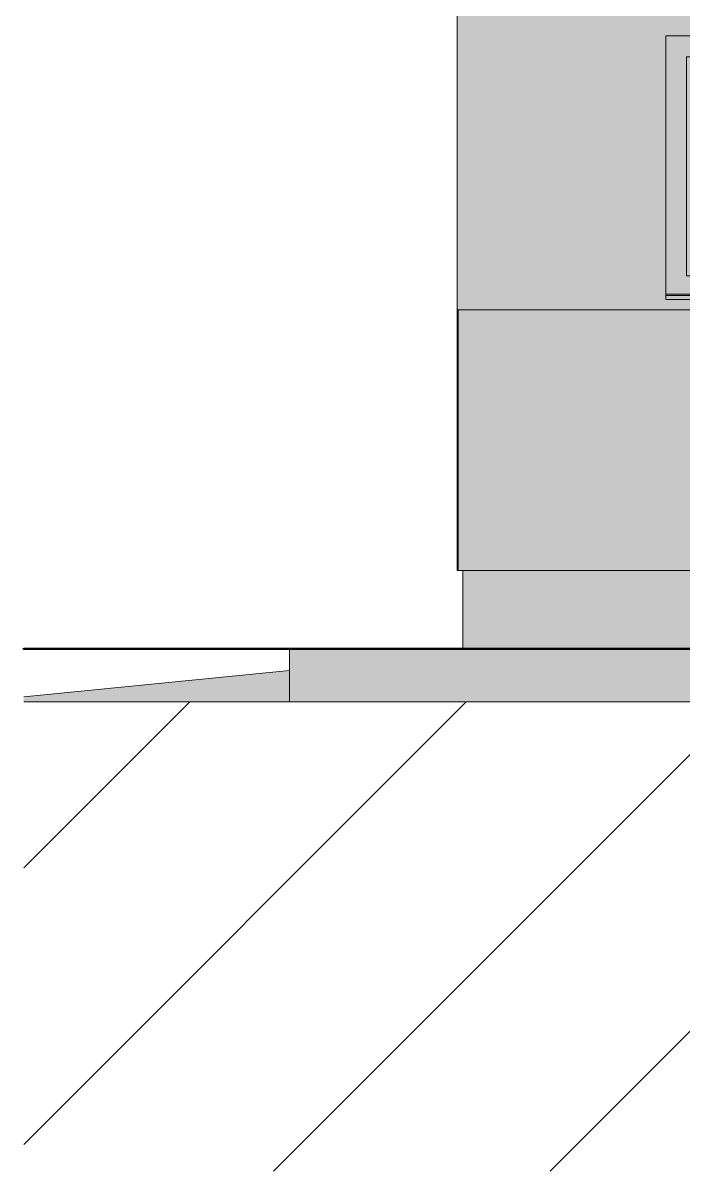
# Model space of a CAD drawing. Header units: millimetres. Extents: x -155050 to -36395, y -2753 to 7638.
# Drawn here: x -155050 to -152517, y -2753 to 1650 of the extents above; entities that cross this region are included whole.
import ezdxf

# ---------------------------------------------------------------- set-up
doc = ezdxf.new("R2010")
doc.units = ezdxf.units.MM
for name, pattern in [('IMPORT-_EL_VEDENI_NN_PODZ', [3.94, 1.38, -0.59, 0, -1.97]), ('IMPORT-DASHED _3_', [19.05, 12.7, -6.35]), ('IMPORT-DĚLICÍ2 _2_', [15.875, 6.35, -3.175, 0, -3.175, 0, -3.175]), ('IMPORT-KANVBRDO', [20, 7, -6.5, 0, -6.5]), ('IMPORT-VODA_pitna_CARA08', [30, 7, -6.5, 0, -6.5, 7, -3]), ('IMPORT-VODVBRDO', [20, 7, -6.5, 0, -6.5]), ('IMPORT-ČÁRKOVANÁ2 _2_', [9.525, 6.35, -3.175])]:
    doc.linetypes.add(name, pattern=pattern)
for name, color, linetype, lineweight, true_color in [('---1 - PBS KÓTY', 7, 'Continuous', 18, 0x4c1300), ('---1 - PBS PNP-1', 1, 'Continuous', 35, 0xff0000), ('---1 - PBS SYMBOLY A TEXT-1', 180, 'IMPORT-ČÁRKOVANÁ2 _2_', 35, 0x3f00ff), ('00_pl_deštová voda oblast', 6, 'Continuous', 25, 0xff00ff), ('00_pL_hranice pozemku', 1, 'Continuous', 35, 0xff0000), ('00_pL_katastr', 150, 'Continuous', 9, 0x007fff), ('00_pL_katastr-1', 150, 'Continuous', 35, 0x007fff), ('00_pL_KOTY 1500', 7, 'Continuous', 9, 0x260000), ('00_pL_OCHRANNE PASNO TEPLOVOD-1', 40, 'Continuous', 9, 0xffbf00), ('00_pL_přípoja voda-2', 4, 'IMPORT-VODA_pitna_CARA08', 35, 0x00ffff), ('00_pL_přípojka destova kanalizace-2', 7, 'Continuous', 35, 0x3f7f3f), ('00_pL_přípojka destova kanalizace-3', 7, 'IMPORT-DASHED _3_', 35, 0x3f7f3f), ('00_pL_přípojka NN-1', 240, 'IMPORT-_EL_VEDENI_NN_PODZ', 35, 0xff003f), ('212_HK_situace_03_dwg-1', 40, 'Continuous', 9, 0xffbf00), ('A-FLOR-2', 7, 'Continuous', 9, 0x5200a5), ('A-FLOR-LEVL-1', 7, 'Continuous', 9, 0x7f7f7f), ('A-GLAZ-1', 7, 'Continuous', 9, 0x6e6e6e), ('A-GLAZ-2', 7, 'Continuous', 9, 0x7f7f7f), ('A-GLAZ-3', 7, 'Continuous', 9, 0x787878), ('A-WALL-1', 7, 'Continuous', 9, 0xd7d5cb), ('A-WALL-2', 7, 'Continuous', 9, 0x004080), ('A-WALL-3', 7, 'Continuous', 9, 0xdeddc7), ('A-WALL-4', 7, 'Continuous', 9, 0x787878), ('DEMOLICE-1', 2, 'Continuous', 35, 0xffff00), ('hch kanal-1', 5, 'IMPORT-VODVBRDO', 9, 0x0000ff), ('hch kanal-2', 6, 'IMPORT-KANVBRDO', 9, 0xff00ff), ('hch kanal-3', 30, 'IMPORT-KANVBRDO', 9, 0xff7f00), ('hch koleje-1', 7, 'Continuous', 9, 0x00a5a5), ('hch oploceni-1', 7, 'IMPORT-DĚLICÍ2 _2_', 9, 0x00a5a5), ('hch teren-1', 7, 'Continuous', 9, 0x00a5a5), ('HYG', 40, 'Continuous', 9, 0xffbf00), ('Obrys', 2, 'Continuous', 9, 0xffff00), ('PDF7_000 ISN KABELY NN', 9, 'Continuous', 9, 0x808080), ('PDF7_000 ISN SDĚL OPTIKA METALIKA CHRÁNIČKA PŘÍVOD', 9, 'Continuous', 9, 0x808080), ('PDF7_0V - Splašky výtlak zaměřeno', 9, 'Continuous', 9, 0x808080), ('PDF7_0V - Voda návrh', 9, 'Continuous', 9, 0x808080), ('PDF7_36', 9, 'Continuous', 9, 0x808080), ('PDF7_GASNET PLYN STŘEDOTLAK', 9, 'Continuous', 9, 0x808080), ('PDF7_GASNET PLYN STŘEDOTLAK OCHRANNĚ PÁSMO', 7, 'Continuous', 9, 0xa5a552), ('PDF7_GP Budovy', 7, 'Continuous', 9, 0x260000), ('PDF7_GP Elektrické objekty', 6, 'Continuous', 9, 0xff00ff), ('PDF7_GP Hraniční linie', 7, 'Continuous', 9, 0x0052a5), ('PDF7_GP Koleje', 7, 'Continuous', 9, 0x0052a5), ('PDF7_GP Plotové linie', 7, 'Continuous', 9, 0x0052a5), ('PDF7_GP Veřejné osvětlení - lampy', 200, 'Continuous', 9, 0xbf00ff), ('PDF7_GP Výšky bodů', 7, 'Continuous', 9, 0x0052a5), ('PDF7_ISS CETIN Zaměřené a kótované vnitřní STP', 9, 'Continuous', 9, 0x808080), ('PDF7_ISS DEŠŤOVÁ KANALIZACE', 9, 'Continuous', 9, 0x808080), ('PDF7_ISS ELEKTRÁRNA OPATOVICE HORKOVOD', 9, 'Continuous', 9, 0x808080), ('PDF7_ISS ELEKTRÁRNA OPATOVICE TEPLOVOD', 9, 'Continuous', 9, 0x808080), ('PDF7_ISS KRÁLOVÉHRADECKÁ PROVOZNÍ SPLAŠKOVÁ KANALIZACE', 9, 'Continuous', 9, 0x808080), ('PDF7_ISS KRÁLOVÉHRADECKÁ PROVOZNÍ SPLAŠKOVÁ KANALIZACE ŠACHTY', 7, 'Continuous', 9, 0xa55200), ('PDF7_ISS KRÁLOVÉHRADECKÁ PROVOZNÍ VODOVOD HL ŘAD', 9, 'Continuous', 9, 0x808080), ('PDF7_ISS TECHNICKÉ SLUŽBY HK VO', 9, 'Continuous', 9, 0x808080), ('PDF7_ISS ČEZ DISTRIBUCE VN PODZEMNÍ', 9, 'Continuous', 9, 0x808080), ('PDF7_Slezské Předměstí_646971$0$21900', 7, 'Continuous', 9, 0x002600), ('PDF7_Slezské Předměstí_646971$0$21999', 7, 'Continuous', 9, 0x260000), ('PDF7_Slezské Předměstí_646971$0$23700', 9, 'Continuous', 9, 0x808080), ('PDF7_VÝŠKOVÉ KÓTY TERÉNU', 3, 'Continuous', 9, 0x00ff00), ('PDF7_Znacky-kultury', 7, 'Continuous', 9, 0x29a500), ('Vlastní 1_A-DETL-GENF-1', 9, 'Continuous', 9, 0x808080), ('ZTI-DPS-revizni_sachty', 2, 'Continuous', 50, 0xffff00)]:
    doc.layers.add(name, color=color, linetype=linetype, lineweight=lineweight, true_color=true_color)
for name, color, linetype, lineweight in [('00_pL_KOTY', 7, 'Continuous', 9), ('00_pl_rozhrani ploch', 7, 'Continuous', 18), ('00_pL_stavajici objekty', 7, 'Continuous', 50), ('00_pL_VÝŠKOVÉ KOTY', 7, 'Continuous', 9), ('2966-1_navrh dispozice stroju-HK_02_dwg-1', 7, 'Continuous', 9), ('2966-1_navrh dispozice stroju-HK_dwg-1', 7, 'Continuous', 9), ('A-DETL-THIN', 7, 'Continuous', 9), ('A-FLOR-LEVL', 7, 'Continuous', 9), ('A-GLAZ', 7, 'Continuous', 9), ('A-WALL', 7, 'Continuous', 9), ('HK_TEREN_SESAZENI_dwg-1', 7, 'Continuous', 9), ('Kóty', 7, 'Continuous', 9), ('PDF4_Geometry', 7, 'Continuous', 9), ('PDF7_GP Popis', 7, 'Continuous', 9)]:
    doc.layers.add(name, color=color, linetype=linetype, lineweight=lineweight)

# ---------------------------------------------------------------- blocks, each defined once
blk = doc.blocks.new('OKNO_1k - Okno Hala 1000x1000-V1-Řez 2')
at = {"layer": 'A-GLAZ-1'}
h = blk.add_hatch(color=256, dxfattribs=at)
h.paths.add_polyline_path([(-130704.9, 610), (-130575.4, 610), (-130575.4, 1600), (-131575.4, 1600), (-131575.4, 610), (-130943.6, 610)])
h.paths.add_polyline_path([(-131495.4, 680), (-131495.4, 1520), (-130655.4, 1520), (-130655.4, 680), (-131420.9, 680)])
at = {"layer": 'A-GLAZ-2'}
blk.add_hatch(color=256, dxfattribs=at).paths.add_polyline_path([(-130943.6, 680), (-130655.4, 680), (-130655.4, 1520), (-131495.4, 1520), (-131495.4, 680), (-131182.2, 680)])
at = {"layer": 'A-GLAZ-3'}
for points in [[(-131575.4, 605.2), (-130575.4, 605.2), (-130575.4, 610), (-131575.4, 610), (-131575.4, 606.8)], [(-131575.4, 589.8), (-130575.4, 589.8), (-130575.4, 605.2), (-131575.4, 605.2), (-131575.4, 597.6)]]:
    blk.add_hatch(color=256, dxfattribs=at).paths.add_polyline_path(points)
at = {"layer": 'A-GLAZ'}
for p, q in [((-130575.4, 610), (-130575.4, 1600)), ((-131495.4, 680), (-131495.4, 1520)), ((-131495.4, 1520), (-130655.4, 1520)), ((-130655.4, 680), (-130655.4, 1520)), ((-130655.4, 680), (-131495.4, 680)), ((-131575.4, 610), (-130575.4, 610)), ((-131575.4, 589.8), (-131575.4, 605.2)), ((-130575.4, 605.2), (-131575.4, 605.2)), ((-131575.4, 589.8), (-130575.4, 589.8)), ((-130575.4, 610), (-130575.4, 605.2)), ((-130575.4, 605.2), (-130575.4, 589.8))]:
    blk.add_line(p, q, dxfattribs=at)
blk = doc.blocks.new('Rampa - Rampa-823350-Řez 2')
at = {"layer": 'A-FLOR-LEVL'}
blk.add_line((-155046.8, -934.3), (-154026.8, -833.7), dxfattribs=at)
blk = doc.blocks.new('Rampa - Rampa-823366-Řez 2')
at = {"layer": 'A-FLOR-LEVL-1'}
blk.add_hatch(color=256, dxfattribs=at).paths.add_polyline_path([(-155046.8, -953), (-154026.8, -953), (-154026.8, -833.9), (-155046.8, -934.5)])
at = {"layer": 'A-FLOR-LEVL'}
blk.add_line((-155046.8, -934.5), (-154026.8, -833.9), dxfattribs=at)
blk = doc.blocks.new('2966-1_navrh dispozice stroju-HK_dwg__OPEN-901600-Řez 2')
at = {"layer": 'Kóty'}
blk.add_line((-153131.8, -750), (-152256.8, -750), dxfattribs=at)
at = {"layer": 'Kóty', "flags": 128}
blk.add_lwpolyline([(-152256.8, -750), (-153131.8, -750), (-152256.8, -750)], dxfattribs=at)
blk = doc.blocks.new('2966-1_navrh dispozice stroju-HK_dwg-867852-Řez 2')
at = {"layer": 'Obrys'}
for p, q in [((-124500.1, -750), (-155046.8, -750)), ((-155046.8, -750), (-154026.8, -750))]:
    blk.add_line(p, q, dxfattribs=at)
blk.add_blockref('2966-1_navrh dispozice stroju-HK_dwg__OPEN-901600-Řez 2', (0, 0))
blk = doc.blocks.new('2966-1_navrh dispozice stroju-HK_02_dwg__OPEN-903212-Řez 2')
at = {"layer": 'Kóty'}
blk.add_line((-153141.8, -750), (-152266.8, -750), dxfattribs=at)
at = {"layer": 'Kóty', "flags": 128}
blk.add_lwpolyline([(-152266.8, -750), (-153141.8, -750), (-152266.8, -750)], dxfattribs=at)
blk = doc.blocks.new('2966-1_navrh dispozice stroju-HK_02_dwg-876232-Řez 2')
blk.add_blockref('2966-1_navrh dispozice stroju-HK_02_dwg__OPEN-903212-Řez 2', (0, 0))
blk = doc.blocks.new('212_HK_situace_03_dwg__Oblique-904816-Řez 2')
at = {"layer": '00_pL_KOTY'}
blk.add_line((-125987.8, -750), (-125189.2, -750), dxfattribs=at)
blk = doc.blocks.new('212_HK_situace_03_dwg__Oblique-V4-Řez 2')
at = {"layer": '00_pL_KOTY'}
blk.add_line((-153981.2, -750), (-153179.1, -750), dxfattribs=at)
blk = doc.blocks.new('212_HK_situace_03_dwg__Oblique-904818-Řez 2')
at = {"layer": '00_pL_KOTY 1500'}
blk.add_line((-125998.6, -750), (-125199.9, -750), dxfattribs=at)
blk = doc.blocks.new('212_HK_situace_03_dwg__Oblique-V6-Řez 2')
at = {"layer": '00_pL_KOTY 1500'}
blk.add_line((-153935.9, -750), (-153143, -750), dxfattribs=at)
blk = doc.blocks.new('212_HK_situace_03_dwg__U37-V11-Řez 2')
at = {"layer": 'DEMOLICE-1'}
for q in [(-154481.7, -750), (-154396.9, -750)]:
    blk.add_line((-154026.8, -750), q, dxfattribs=at)
blk = doc.blocks.new('212_HK_situace_03_dwg__U38-904822-Řez 2')
blk.add_blockref('212_HK_situace_03_dwg__U37-V11-Řez 2', (0, 0))
blk = doc.blocks.new('212_HK_situace_03_dwg__U40-904829-Řez 2')
at = {"layer": '00_pL_přípojka destova kanalizace-2'}
blk.add_line((-152772.5, -750), (-152643.5, -750), dxfattribs=at)
at = {"layer": '00_pL_přípojka destova kanalizace-2', "flags": 128}
blk.add_lwpolyline([(-152720.9, -750), (-152643.5, -750), (-152776.1, -750)], dxfattribs=at)
blk = doc.blocks.new('212_HK_situace_03_dwg__U41-904830-Řez 2')
at = {"layer": '00_pL_přípojka destova kanalizace-2'}
for p, q in [((-154503.1, -750), (-155049, -750)), ((-154803.2, -750), (-155048.8, -750)), ((-154413.1, -750), (-155048.8, -750)), ((-154803.2, -750), (-155048.7, -750)), ((-154213.2, -750), (-155048.3, -750)), ((-154803.4, -750), (-155047, -750))]:
    blk.add_line(p, q, dxfattribs=at)
at = {"layer": '00_pL_přípojka destova kanalizace-3'}
for p, q in [((-154303.2, -750), (-155048.1, -750)), ((-154803.3, -750), (-155048, -750))]:
    blk.add_line(p, q, dxfattribs=at)
blk = doc.blocks.new('212_HK_situace_03_dwg__U45-904831-Řez 2')
at = {"layer": '00_pL_přípojka destova kanalizace-2'}
for p, q in [((-154795.8, -750), (-155047.2, -750)), ((-153145.3, -750), (-155047.2, -750)), ((-154795.9, -750), (-155047.1, -750)), ((-154794.7, -750), (-155047.1, -750)), ((-153045.3, -750), (-154795.9, -750))]:
    blk.add_line(p, q, dxfattribs=at)
blk = doc.blocks.new('212_HK_situace_03_dwg__U41-V12-Řez 2')
at = {"layer": '00_pL_přípojka destova kanalizace-2'}
for p, q in [((-154796.2, -750), (-155049.5, -750)), ((-154796.2, -750), (-155048.6, -750)), ((-154406.1, -750), (-155048.6, -750)), ((-154206.2, -750), (-155048.3, -750)), ((-154496.1, -750), (-155048.3, -750)), ((-154796.4, -750), (-155047, -750))]:
    blk.add_line(p, q, dxfattribs=at)
at = {"layer": '00_pL_přípojka destova kanalizace-3'}
for p, q in [((-154796.3, -750), (-155048.2, -750)), ((-154296.2, -750), (-155047.9, -750))]:
    blk.add_line(p, q, dxfattribs=at)
blk = doc.blocks.new('212_HK_situace_03_dwg__U41-V13-Řez 2')
at = {"layer": '00_pL_přípojka destova kanalizace-2'}
for p, q in [((-154794.4, -750), (-155049.6, -750)), ((-154794.5, -750), (-155048.5, -750)), ((-154404.3, -750), (-155048.5, -750)), ((-154204.4, -750), (-155048.3, -750)), ((-154494.3, -750), (-155048, -750)), ((-154794.6, -750), (-155047.1, -750))]:
    blk.add_line(p, q, dxfattribs=at)
at = {"layer": '00_pL_přípojka destova kanalizace-3'}
for p, q in [((-154794.6, -750), (-155048.3, -750)), ((-154294.4, -750), (-155047.9, -750))]:
    blk.add_line(p, q, dxfattribs=at)
blk = doc.blocks.new('212_HK_situace_03_dwg-886969-Řez 2')
at = {"layer": '00_pL_KOTY'}
blk.add_hatch(color=256, dxfattribs=at).paths.add_polyline_path([(-155046.8, -750), (-154125.7, -750), (-155046.8, -750)])
at = {"layer": '---1 - PBS KÓTY'}
blk.add_line((-154026.8, -750), (-155046.8, -750), dxfattribs=at)
at = {"layer": '---1 - PBS PNP-1'}
for p, q in [((-154026.9, -750), (-155047.3, -750)), ((-155047, -750), (-153299.4, -750)), ((-153299.4, -750), (-125331.9, -750))]:
    blk.add_line(p, q, dxfattribs=at)
at = {"layer": '---1 - PBS SYMBOLY A TEXT-1'}
for p, q in [((-124500.1, -750), (-155046.8, -750)), ((-155046.8, -750), (-154026.8, -750))]:
    blk.add_line(p, q, dxfattribs=at)
at = {"layer": '00_pl_deštová voda oblast', "flags": 128}
blk.add_lwpolyline([(-124500.1, -750), (-153988.4, -750), (-153807, -750)], dxfattribs=at)
at = {"layer": '00_pL_hranice pozemku'}
for p, q in [((-154026.8, -750), (-155046.8, -750)), ((-155046.8, -750), (-124500.1, -750))]:
    blk.add_line(p, q, dxfattribs=at)
at = {"layer": '00_pL_katastr'}
blk.add_line((-154026.8, -750), (-155046.8, -750), dxfattribs=at)
at = {"layer": '00_pL_katastr-1'}
for p, q in [((-155046.8, -750), (-154026.8, -750)), ((-154026.8, -750), (-155046.8, -750)), ((-155046.8, -750), (-154026.8, -750)), ((-154026.8, -750), (-155046.8, -750)), ((-154026.8, -750), (-155046.8, -750)), ((-154026.8, -750), (-155046.8, -750)), ((-154026.8, -750), (-155046.8, -750)), ((-155046.8, -750), (-154026.8, -750)), ((-154026.8, -750), (-155046.8, -750)), ((-155046.8, -750), (-154026.8, -750)), ((-154026.8, -750), (-155046.8, -750)), ((-154026.8, -750), (-155046.8, -750)), ((-155046.8, -750), (-154026.8, -750)), ((-155046.8, -750), (-154026.8, -750)), ((-155046.8, -750), (-154026.8, -750)), ((-124500.1, -750), (-155046.8, -750)), ((-154026.8, -750), (-155046.8, -750)), ((-155046.8, -750), (-154026.8, -750)), ((-154026.8, -750), (-155046.8, -750)), ((-154026.8, -750), (-155046.8, -750)), ((-154026.8, -750), (-155046.8, -750)), ((-154026.8, -750), (-155046.8, -750)), ((-155046.8, -750), (-154026.8, -750)), ((-154026.8, -750), (-155046.8, -750)), ((-154026.8, -750), (-155046.8, -750)), ((-154026.8, -750), (-155046.8, -750)), ((-155046.8, -750), (-154026.8, -750)), ((-155046.8, -750), (-154026.8, -750)), ((-154026.8, -750), (-155046.8, -750)), ((-154026.8, -750), (-155046.8, -750)), ((-154026.8, -750), (-155046.8, -750)), ((-124500.1, -750), (-155046.8, -750)), ((-124500.1, -750), (-155046.8, -750)), ((-124500.1, -750), (-155046.8, -750)), ((-154026.8, -750), (-154889.9, -750))]:
    blk.add_line(p, q, dxfattribs=at)
at = {"layer": '00_pL_katastr-1', "flags": 128}
for points in [[(-155046.8, -750), (-154889.9, -750), (-155046.8, -750)], [(-130253.9, -750), (-130379.2, -750), (-130343, -750), (-130477.1, -750), (-130703.9, -750), (-155046.8, -750)], [(-124500.1, -750), (-130253.9, -750), (-137868.1, -750), (-155046.8, -750)], [(-124500.1, -750), (-152222, -750), (-152334.1, -750), (-152413.6, -750), (-155046.8, -750)], [(-155046.8, -750), (-151862.3, -750), (-136072.4, -750), (-129279.7, -750), (-124500.1, -750)], [(-155046.8, -750), (-149369.9, -750), (-135526.3, -750), (-124500.1, -750)], [(-155046.8, -750), (-133313.6, -750), (-124500.1, -750)], [(-130550.4, -750), (-137002.8, -750), (-141320.4, -750), (-155046.8, -750)], [(-154034.4, -750), (-150777.3, -750), (-155046.8, -750)], [(-155046.8, -750), (-154860.9, -750), (-155046.8, -750)], [(-155046.8, -750), (-154210.5, -750), (-154034.4, -750), (-138361.7, -750), (-129880, -750), (-145451.8, -750), (-149019.2, -750), (-155046.8, -750)], [(-155046.8, -750), (-148970.1, -750), (-148731.6, -750), (-155046.8, -750)]]:
    blk.add_lwpolyline(points, dxfattribs=at)
at = {"layer": '00_pL_KOTY'}
for p, q in [((-155046.8, -750), (-154125.7, -750)), ((-154125.7, -750), (-155046.8, -750)), ((-155046.8, -750), (-155046.8, -750)), ((-154026.8, -750), (-155046.8, -750)), ((-154027, -750), (-154127.5, -750))]:
    blk.add_line(p, q, dxfattribs=at)
at = {"layer": '00_pL_KOTY', "flags": 128}
for points in [[(-155046.8, -750), (-153580.1, -750), (-153572.8, -750)], [(-153564.1, -750), (-153559.5, -750), (-125588.5, -750), (-125593.1, -750)]]:
    blk.add_lwpolyline(points, dxfattribs=at)
at = {"layer": '00_pL_KOTY 1500', "flags": 128}
for points in [[(-155046.8, -750), (-153539.4, -750), (-153570.5, -750)], [(-153584.9, -750), (-153579.3, -750), (-125599.2, -750), (-125604.9, -750)]]:
    blk.add_lwpolyline(points, dxfattribs=at)
at = {"layer": '00_pL_OCHRANNE PASNO TEPLOVOD-1'}
for p, q in [((-155046.8, -750), (-154026.8, -750)), ((-155046.8, -750), (-154026.8, -750)), ((-154026.8, -750), (-155046.8, -750)), ((-155046.8, -750), (-154026.8, -750))]:
    blk.add_line(p, q, dxfattribs=at)
at = {"layer": '00_pL_přípoja voda-2'}
blk.add_line((-154026.8, -750), (-155046.8, -750), dxfattribs=at)
at = {"layer": '00_pL_přípojka destova kanalizace-2'}
blk.add_line((-153067.9, -750), (-153067.6, -750), dxfattribs=at)
at = {"layer": '00_pL_přípojka destova kanalizace-2', "flags": 128}
for points in [[(-154026.8, -750), (-154803.2, -750), (-154794.4, -750), (-154792.9, -750)], [(-126638.7, -750), (-127334.8, -750), (-154796.2, -750)]]:
    blk.add_lwpolyline(points, dxfattribs=at)
at = {"layer": '00_pL_přípojka NN-1'}
blk.add_line((-155046.8, -750), (-154026.8, -750), dxfattribs=at)
at = {"layer": '00_pl_rozhrani ploch'}
for p, q in [((-124500.1, -750), (-155046.8, -750)), ((-154026.8, -750), (-155046.8, -750)), ((-155046.8, -750), (-124500.1, -750)), ((-124500.1, -750), (-155046.8, -750)), ((-154026.8, -750), (-155046.8, -750)), ((-155046.8, -750), (-154026.8, -750)), ((-154026.8, -750), (-155046.8, -750)), ((-155046.8, -750), (-154026.8, -750))]:
    blk.add_line(p, q, dxfattribs=at)
at = {"layer": '00_pL_stavajici objekty'}
for p, q in [((-155046.8, -750), (-154026.8, -750)), ((-154026.8, -750), (-155046.8, -750)), ((-155046.8, -750), (-154026.8, -750)), ((-154026.8, -750), (-155046.8, -750)), ((-154026.8, -750), (-155046.8, -750))]:
    blk.add_line(p, q, dxfattribs=at)
at = {"layer": '00_pL_VÝŠKOVÉ KOTY'}
blk.add_line((-154026.8, -750), (-155046.8, -750), dxfattribs=at)
blk.add_line((-154026.8, -750), (-155046.8, -750), dxfattribs=at)
at = {"layer": 'A-FLOR-2'}
blk.add_line((-155046.8, -750), (-154026.8, -750), dxfattribs=at)
at = {"layer": 'HYG'}
blk.add_line((-155046.8, -750), (-154026.8, -750), dxfattribs=at)
at = {"layer": 'PDF4_Geometry'}
for p, q in [((-155046.8, -750), (-154026.8, -750)), ((-154026.8, -750), (-155046.8, -750)), ((-154026.8, -750), (-155046.8, -750)), ((-154026.8, -750), (-155046.8, -750)), ((-155046.8, -750), (-154026.8, -750)), ((-154026.8, -750), (-155046.8, -750)), ((-154026.8, -750), (-155046.8, -750)), ((-155046.8, -750), (-154026.8, -750)), ((-154026.8, -750), (-155046.8, -750)), ((-154026.8, -750), (-155046.8, -750)), ((-124500.1, -750), (-155046.8, -750)), ((-154026.8, -750), (-155046.8, -750)), ((-155046.8, -750), (-154026.8, -750)), ((-154026.8, -750), (-155046.8, -750)), ((-154026.8, -750), (-155046.8, -750)), ((-154026.8, -750), (-155046.8, -750)), ((-155046.8, -750), (-154026.8, -750)), ((-154026.8, -750), (-155046.8, -750)), ((-154026.8, -750), (-155046.8, -750)), ((-154026.8, -750), (-155046.8, -750)), ((-124500.1, -750), (-155046.8, -750)), ((-124500.1, -750), (-155046.8, -750)), ((-124500.1, -750), (-155046.8, -750))]:
    blk.add_line(p, q, dxfattribs=at)
at = {"layer": 'PDF4_Geometry', "flags": 128}
for points in [[(-130467.9, -750), (-130593.3, -750), (-130557, -750), (-130691.1, -750), (-130917.9, -750), (-155046.8, -750)], [(-124500.1, -750), (-130467.9, -750), (-138082.1, -750), (-155046.8, -750)], [(-124500.1, -750), (-152436, -750), (-152548.1, -750), (-152627.6, -750), (-155046.8, -750)], [(-155046.8, -750), (-152076.3, -750), (-136286.5, -750), (-129493.7, -750), (-124500.1, -750)], [(-155046.8, -750), (-154424.5, -750), (-154248.4, -750)], [(-155046.8, -750), (-149583.9, -750), (-135740.3, -750), (-124500.1, -750)], [(-155046.8, -750), (-133527.6, -750), (-124500.1, -750)], [(-155046.8, -750), (-150991.4, -750), (-154248.4, -750), (-138575.7, -750), (-130094, -750), (-145665.8, -750), (-149233.2, -750), (-155046.8, -750)], [(-155046.8, -750), (-149184.1, -750), (-148945.6, -750), (-155046.8, -750)]]:
    blk.add_lwpolyline(points, dxfattribs=at)
at = {"layer": 'PDF7_000 ISN KABELY NN'}
for p, q in [((-154140.5, -750), (-154273.5, -750)), ((-153741.8, -750), (-153475.9, -750)), ((-153210, -750), (-153010.6, -750))]:
    blk.add_line(p, q, dxfattribs=at)
at = {"layer": 'PDF7_000 ISN KABELY NN', "flags": 128}
for points in [[(-154273.5, -750), (-154140.5, -750), (-154539.3, -750), (-154738.8, -750), (-154738.7, -750), (-154871.7, -750)], [(-151947.1, -750), (-151880.7, -750), (-152213, -750), (-152478.9, -750), (-152478.9, -750), (-152545.4, -750)]]:
    blk.add_lwpolyline(points, dxfattribs=at)
at = {"layer": 'PDF7_000 ISN SDĚL OPTIKA METALIKA CHRÁNIČKA PŘÍVOD'}
for p, q in [((-154465.7, -750), (-154822.4, -750)), ((-154142.8, -750), (-154499.5, -750)), ((-153675.4, -750), (-153476, -750)), ((-153343, -750), (-153210.1, -750)), ((-153077.2, -750), (-152877.8, -750)), ((-152205.8, -750), (-152562.5, -750))]:
    blk.add_line(p, q, dxfattribs=at)
at = {"layer": 'PDF7_0V - Splašky výtlak zaměřeno'}
for p, q in [((-154539.7, -750), (-155046.8, -750)), ((-153808.5, -750), (-153343.3, -750)), ((-153077.4, -750), (-152811.6, -750)), ((-152612.2, -750), (-152080.4, -750))]:
    blk.add_line(p, q, dxfattribs=at)
at = {"layer": 'PDF7_0V - Splašky výtlak zaměřeno', "flags": 128}
blk.add_lwpolyline([(-155046.8, -750), (-155004.9, -750), (-155046.8, -750)], dxfattribs=at)
at = {"layer": 'PDF7_0V - Voda návrh'}
for p, q in [((-154824.5, -750), (-155046.8, -750)), ((-154938.3, -750), (-155046.8, -750)), ((-154615, -750), (-154947.3, -750)), ((-154473.1, -750), (-154140.8, -750)), ((-154359.3, -750), (-154027, -750)), ((-154149.7, -750), (-154026.8, -750)), ((-153359.8, -750), (-153678.6, -750)), ((-152545.6, -750), (-152811.4, -750))]:
    blk.add_line(p, q, dxfattribs=at)
at = {"layer": 'PDF7_0V - Voda návrh', "flags": 128}
for points in [[(-154140.7, -750), (-154473.1, -750), (-153874.9, -750), (-153343.2, -750)], [(-154026.9, -750), (-154359.3, -750), (-154026.8, -750)], [(-154026.8, -750), (-154149.7, -750), (-154026.8, -750)]]:
    blk.add_lwpolyline(points, dxfattribs=at)
at = {"layer": 'PDF7_36', "flags": 128}
blk.add_lwpolyline([(-152945.3, -750), (-152081.5, -750)], close=True, dxfattribs=at)
at = {"layer": 'PDF7_GASNET PLYN STŘEDOTLAK'}
for p, q in [((-154374.4, -750), (-154026.8, -750)), ((-154026.8, -750), (-154374.4, -750))]:
    blk.add_line(p, q, dxfattribs=at)
at = {"layer": 'PDF7_GASNET PLYN STŘEDOTLAK', "flags": 128}
blk.add_lwpolyline([(-155046.8, -750), (-154972.6, -750), (-154972.6, -750), (-154706.7, -750), (-154972.6, -750), (-154972.6, -750)], close=True, dxfattribs=at)
at = {"layer": 'PDF7_GASNET PLYN STŘEDOTLAK OCHRANNĚ PÁSMO'}
for p, q in [((-154906.4, -750), (-155046.8, -750)), ((-155046.8, -750), (-154906.4, -750))]:
    blk.add_line(p, q, dxfattribs=at)
at = {"layer": 'PDF7_GASNET PLYN STŘEDOTLAK OCHRANNĚ PÁSMO', "flags": 128}
for points in [[(-155046.8, -750), (-154972.3, -750)], [(-154640.6, -750), (-154840, -750)], [(-154839.3, -750), (-154639.9, -750)], [(-154573.4, -750), (-154374, -750)], [(-154308.2, -750), (-154507.6, -750)], [(-154042.4, -750), (-154241.8, -750)], [(-154241.1, -750), (-154041.7, -750)]]:
    blk.add_lwpolyline(points, close=True, dxfattribs=at)
at = {"layer": 'PDF7_GP Budovy'}
for p, q in [((-154026.8, -750), (-155046.8, -750)), ((-155046.8, -750), (-154026.8, -750)), ((-154026.8, -750), (-155046.8, -750)), ((-155046.8, -750), (-154026.8, -750))]:
    blk.add_line(p, q, dxfattribs=at)
at = {"layer": 'PDF7_GP Elektrické objekty'}
blk.add_line((-153544.7, -750), (-153744.1, -750), dxfattribs=at)
blk.add_line((-153544.7, -750), (-153744.1, -750), dxfattribs=at)
blk.add_line((-153544.7, -750), (-153744.1, -750), dxfattribs=at)
blk.add_line((-153544.7, -750), (-153744.1, -750), dxfattribs=at)
at = {"layer": 'PDF7_GP Elektrické objekty', "flags": 128}
blk.add_lwpolyline([(-153601.5, -750), (-153668, -750), (-153601.5, -750), (-153535, -750), (-153535.1, -750), (-153535.1, -750), (-153601.5, -750), (-153668, -750), (-153601.5, -750), (-153535, -750), (-153535.1, -750), (-153535.1, -750)], close=True, dxfattribs=at)
at = {"layer": 'PDF7_GP Hraniční linie'}
for p, q in [((-154669.7, -750), (-155046.8, -750)), ((-154734.2, -750), (-155046.8, -750)), ((-154734.5, -750), (-154800.8, -750)), ((-154735.6, -750), (-154735.4, -750)), ((-154735.3, -750), (-154735.2, -750)), ((-154735.1, -750), (-154734.9, -750)), ((-154734.8, -750), (-154734.7, -750)), ((-154669.4, -750), (-154669.2, -750))]:
    blk.add_line(p, q, dxfattribs=at)
at = {"layer": 'PDF7_GP Hraniční linie', "flags": 128}
for points in [[(-124500.1, -750), (-133337.2, -750), (-145367.5, -750), (-149887.1, -750), (-155046.8, -750)], [(-155046.8, -750), (-150620.5, -750), (-133073.6, -750), (-124500.1, -750)], [(-155046.8, -750), (-154669.8, -750), (-154669.7, -750), (-154669.5, -750)], [(-155046.8, -750), (-154800.8, -750), (-154800.6, -750)]]:
    blk.add_lwpolyline(points, dxfattribs=at)
at = {"layer": 'PDF7_GP Koleje'}
blk.add_line((-124500.1, -750), (-155046.7, -750), dxfattribs=at)
at = {"layer": 'PDF7_GP Koleje', "flags": 128}
for points in [[(-124500.1, -750), (-138847.8, -750), (-154733, -750), (-155046.8, -750)], [(-155046.8, -750), (-154800, -750), (-138914.7, -750), (-124500.1, -750)], [(-155046.8, -750), (-152342.7, -750), (-138983.1, -750), (-124500.1, -750)]]:
    blk.add_lwpolyline(points, dxfattribs=at)
at = {"layer": 'PDF7_GP Plotové linie', "flags": 128}
blk.add_lwpolyline([(-154026.8, -750), (-154771.5, -750), (-155046.8, -750)], dxfattribs=at)
at = {"layer": 'PDF7_GP Popis'}
for p, q in [((-154870.3, -750), (-154936.8, -750)), ((-154670.8, -750), (-154471.4, -750))]:
    blk.add_line(p, q, dxfattribs=at)
at = {"layer": 'PDF7_GP Popis', "flags": 128}
for points in [[(-155046.8, -750), (-155003.2, -750), (-154936.7, -750), (-154670.9, -750)], [(-154737.3, -750), (-154803.8, -750), (-154737.3, -750), (-154670.8, -750), (-154670.8, -750), (-154670.9, -750), (-154670.9, -750), (-154604.4, -750), (-154537.9, -750), (-154537.9, -750), (-154537.9, -750)], [(-154604.3, -750), (-154604.3, -750), (-154604.3, -750), (-154537.8, -750), (-154471.4, -750), (-154404.9, -750), (-154404.9, -750), (-154405, -750), (-154471.4, -750)]]:
    blk.add_lwpolyline(points, dxfattribs=at)
blk.add_lwpolyline([(-154803.9, -750), (-154737.4, -750)], close=True, dxfattribs=at)
at = {"layer": 'PDF7_GP Veřejné osvětlení - lampy'}
blk.add_line((-154675.3, -750), (-155048.7, -750), dxfattribs=at)
at = {"layer": 'PDF7_GP Výšky bodů'}
for p, q in [((-155002.2, -750), (-155046.8, -750)), ((-155046.8, -750), (-154999.5, -750)), ((-155046.8, -750), (-154932.6, -750)), ((-154800.7, -750), (-154468.5, -750)), ((-154026.8, -750), (-154096.5, -750))]:
    blk.add_line(p, q, dxfattribs=at)
at = {"layer": 'PDF7_GP Výšky bodů', "flags": 128}
for points in [[(-155046.8, -750), (-155002.2, -750), (-155002.1, -750), (-154935.7, -750), (-154802.8, -750), (-154736.3, -750), (-154669.9, -750), (-154669.9, -750), (-154736.4, -750), (-154736.4, -750), (-154802.8, -750), (-154869.3, -750), (-154935.7, -750), (-154935.7, -750), (-154869.2, -750), (-154869.2, -750), (-154802.8, -750), (-154736.3, -750)], [(-155046.8, -750), (-155002.2, -750), (-154935.8, -750), (-154869.3, -750), (-154869.4, -750), (-154869.4, -750), (-154935.8, -750), (-155002.3, -750), (-155046.8, -750)], [(-155046.8, -750), (-154935.5, -750), (-154802.7, -750), (-154869.1, -750), (-154935.6, -750), (-154935.6, -750), (-154869.2, -750), (-154802.7, -750), (-154736.3, -750), (-154669.8, -750), (-154669.8, -750), (-154669.7, -750)], [(-155046.8, -750), (-155002.1, -750), (-155046.8, -750)], [(-155046.8, -750), (-155002.2, -750), (-155002.2, -750), (-154935.7, -750), (-154869.3, -750), (-154869.2, -750), (-154802.8, -750), (-154869.2, -750), (-154869.2, -750), (-154935.7, -750), (-155002.1, -750), (-155046.8, -750)], [(-155046.8, -750), (-154933.6, -750), (-155000.1, -750), (-155000.1, -750), (-155000.1, -750), (-154933.7, -750), (-154933.7, -750), (-154867.2, -750), (-154800.8, -750), (-154734.3, -750), (-154734.3, -750), (-154800.7, -750), (-154468.4, -750), (-154601.4, -750)], [(-155046.8, -750), (-155000.2, -750), (-154933.8, -750), (-154933.7, -750), (-154933.7, -750)], [(-155046.8, -750), (-154933.8, -750), (-155000.3, -750), (-155000.3, -750), (-155000.3, -750), (-154933.9, -750), (-154867.4, -750), (-154800.9, -750), (-154800.9, -750), (-154734.4, -750), (-154800.9, -750)], [(-155046.8, -750), (-155000.4, -750), (-154933.9, -750), (-154933.9, -750), (-155000.4, -750)], [(-155046.8, -750), (-154933, -750), (-154999.5, -750), (-155046.8, -750)], [(-155046.8, -750), (-154999.5, -750), (-154933.1, -750), (-154866.6, -750), (-154800.1, -750), (-154800.1, -750), (-154800.1, -750)], [(-155046.8, -750), (-154999.5, -750), (-154933.1, -750), (-154999.6, -750), (-155046.8, -750)], [(-155046.8, -750), (-154866, -750), (-154932.5, -750), (-154932.5, -750), (-154999, -750), (-154999, -750), (-154999, -750), (-154932.5, -750), (-154932.6, -750), (-154866.1, -750), (-154799.6, -750), (-154733.1, -750), (-154733.1, -750), (-154799.6, -750)], [(-155046.8, -750), (-154998, -750), (-155046.8, -750)], [(-155046.8, -750), (-154998, -750), (-154931.6, -750), (-154865.1, -750), (-154865.1, -750), (-154865.1, -750)], [(-155046.8, -750), (-154998.1, -750), (-155046.8, -750)], [(-155046.8, -750), (-155025.1, -750), (-155025.1, -750), (-155025, -750), (-155046.8, -750)], [(-155046.8, -750), (-155025.1, -750), (-154958.7, -750), (-154892.2, -750), (-154892.1, -750)], [(-155046.8, -750), (-155025.2, -750), (-155046.8, -750)], [(-154691.2, -750), (-154957, -750), (-154691.1, -750), (-154824.1, -750)], [(-154825.5, -750), (-154892, -750), (-154759.1, -750), (-154759.1, -750), (-154759.1, -750), (-154692.6, -750), (-154626.2, -750), (-154559.7, -750), (-154559.7, -750), (-154493.2, -750), (-154559.7, -750)], [(-154532.6, -750), (-154864.9, -750), (-154599, -750), (-154732, -750)], [(-154691, -750), (-154823.9, -750), (-154491.7, -750)], [(-154468.3, -750), (-154800.6, -750), (-154468.2, -750), (-154601.2, -750)], [(-154467.7, -750), (-154799.9, -750), (-154534.1, -750), (-154667, -750)], [(-154626, -750), (-154759, -750), (-154559.6, -750), (-154626.1, -750), (-154559.6, -750), (-154559.6, -750), (-154493.2, -750), (-154426.7, -750), (-154360.2, -750), (-154360.2, -750), (-154360.2, -750)], [(-154403.9, -750), (-154736.1, -750), (-154403.8, -750), (-154536.8, -750)], [(-154467.2, -750), (-154733, -750), (-154467.1, -750), (-154600.1, -750)], [(-154598.9, -750), (-154731.9, -750), (-154532.5, -750), (-154599, -750), (-154599, -750), (-154532.5, -750), (-154532.6, -750), (-154466.1, -750), (-154399.6, -750), (-154333.2, -750), (-154333.1, -750), (-154333.1, -750)], [(-154337.3, -750), (-154669.6, -750), (-154403.7, -750), (-154536.7, -750)], [(-154534.8, -750), (-154667.7, -750), (-154468.3, -750), (-154468.4, -750), (-154468.4, -750), (-154401.9, -750), (-154335.5, -750), (-154269, -750), (-154269, -750), (-154269, -750)], [(-154533.9, -750), (-154666.9, -750), (-154467.5, -750), (-154534, -750), (-154534, -750), (-154467.6, -750), (-154467.6, -750), (-154401.1, -750), (-154334.7, -750), (-154268.2, -750), (-154268.2, -750), (-154268.1, -750)], [(-154534.6, -750), (-154601.1, -750), (-154468.2, -750), (-154468.2, -750), (-154468.2, -750), (-154401.8, -750), (-154335.3, -750), (-154268.8, -750), (-154268.8, -750), (-154202.3, -750), (-154268.8, -750)], [(-154533.5, -750), (-154600, -750), (-154467, -750), (-154467.1, -750), (-154467.1, -750), (-154400.6, -750), (-154400.6, -750), (-154334.2, -750), (-154267.7, -750), (-154201.2, -750), (-154201.2, -750), (-154267.7, -750)], [(-154470.2, -750), (-154536.7, -750), (-154403.8, -750), (-154403.8, -750), (-154337.4, -750), (-154270.9, -750), (-154204.4, -750), (-154204.4, -750), (-154138, -750), (-154137.9, -750), (-154204.4, -750)], [(-154403.6, -750), (-154536.6, -750), (-154337.2, -750), (-154403.7, -750), (-154403.7, -750), (-154337.2, -750), (-154270.8, -750), (-154204.3, -750), (-154137.8, -750), (-154137.8, -750), (-154137.8, -750)], [(-154159.2, -750), (-154491.5, -750), (-154159.2, -750), (-154292.2, -750)], [(-154162.8, -750), (-154229.3, -750), (-154295.8, -750), (-154362.3, -750), (-154295.8, -750), (-154229.4, -750), (-154162.9, -750), (-154026.8, -750)], [(-154225.5, -750), (-154358.5, -750), (-154159.1, -750), (-154159.1, -750), (-154225.6, -750), (-154159.1, -750), (-154159.2, -750), (-154092.7, -750), (-154092.7, -750), (-154026.8, -750)], [(-154029.8, -750), (-154096.3, -750), (-154162.8, -750), (-154026.8, -750)], [(-152542.3, -750), (-152874.6, -750), (-152542.2, -750), (-152675.2, -750)], [(-152675.1, -750), (-152675.1, -750), (-152675.1, -750), (-152608.6, -750), (-152542.1, -750), (-152475.7, -750), (-152409.3, -750), (-152342.8, -750), (-152342.8, -750), (-152342.8, -750), (-152409.3, -750), (-152475.8, -750), (-152542.2, -750), (-152542.2, -750), (-152542.2, -750), (-152475.7, -750), (-152409.3, -750)]]:
    blk.add_lwpolyline(points, dxfattribs=at)
at = {"layer": 'PDF7_ISS CETIN Zaměřené a kótované vnitřní STP'}
for p, q in [((-154884.6, -750), (-155047.2, -750)), ((-155047.2, -750), (-154884.6, -750)), ((-154026.3, -750), (-154220.2, -750)), ((-154220.2, -750), (-154026.3, -750))]:
    blk.add_line(p, q, dxfattribs=at)
at = {"layer": 'PDF7_ISS CETIN Zaměřené a kótované vnitřní STP', "flags": 128}
for points in [[(-154976.5, -750), (-154378.3, -750)], [(-154644.2, -750), (-154046, -750)]]:
    blk.add_lwpolyline(points, close=True, dxfattribs=at)
at = {"layer": 'PDF7_ISS DEŠŤOVÁ KANALIZACE'}
for p, q in [((-154937.7, -750), (-155046.8, -750)), ((-153381.4, -750), (-153551.6, -750))]:
    blk.add_line(p, q, dxfattribs=at)
at = {"layer": 'PDF7_ISS DEŠŤOVÁ KANALIZACE', "flags": 128}
for points in [[(-154472.5, -750), (-153874.3, -750), (-153475.5, -750)], [(-153674.8, -750), (-153807.8, -750), (-153674.9, -750)], [(-150684.4, -750), (-151813.9, -750), (-152877.3, -750)]]:
    blk.add_lwpolyline(points, dxfattribs=at)
at = {"layer": 'PDF7_ISS ELEKTRÁRNA OPATOVICE HORKOVOD'}
for p, q in [((-154206.8, -750), (-154026.8, -750)), ((-154026.8, -750), (-154206.8, -750))]:
    blk.add_line(p, q, dxfattribs=at)
at = {"layer": 'PDF7_ISS ELEKTRÁRNA OPATOVICE HORKOVOD', "flags": 128}
blk.add_lwpolyline([(-155046.8, -750), (-155004.4, -750), (-155046.8, -750)], dxfattribs=at)
blk.add_lwpolyline([(-155046.8, -750), (-155004.4, -750), (-155046.8, -750)], dxfattribs=at)
for points in [[(-155046.8, -750), (-155004.4, -750)], [(-154672.1, -750), (-154406.2, -750)]]:
    blk.add_lwpolyline(points, close=True, dxfattribs=at)
at = {"layer": 'PDF7_ISS ELEKTRÁRNA OPATOVICE TEPLOVOD'}
for p, q in [((-154913.2, -750), (-155046.8, -750)), ((-155046.8, -750), (-154913.2, -750))]:
    blk.add_line(p, q, dxfattribs=at)
at = {"layer": 'PDF7_ISS ELEKTRÁRNA OPATOVICE TEPLOVOD', "flags": 128}
for points in [[(-154448, -750), (-154251.1, -750), (-154451.7, -750), (-154251.1, -750), (-154716.3, -750), (-155046.8, -750)], [(-155046.8, -750), (-154716.3, -750), (-154251.1, -750), (-154448, -750)]]:
    blk.add_lwpolyline(points, dxfattribs=at)
for points in [[(-155046.8, -750), (-154916.9, -750)], [(-154713.8, -750), (-154716.3, -750), (-154717.5, -750), (-154716.3, -750)]]:
    blk.add_lwpolyline(points, close=True, dxfattribs=at)
at = {"layer": 'PDF7_ISS KRÁLOVÉHRADECKÁ PROVOZNÍ SPLAŠKOVÁ KANALIZACE', "flags": 128}
blk.add_lwpolyline([(-154175.9, -750), (-155039.9, -750)], close=True, dxfattribs=at)
at = {"layer": 'PDF7_ISS KRÁLOVÉHRADECKÁ PROVOZNÍ SPLAŠKOVÁ KANALIZACE ŠACHTY'}
blk.add_line((-153685.4, -750), (-155047.7, -750), dxfattribs=at)
blk.add_line((-153685.4, -750), (-155047.7, -750), dxfattribs=at)
at = {"layer": 'PDF7_ISS KRÁLOVÉHRADECKÁ PROVOZNÍ VODOVOD HL ŘAD'}
for p, q in [((-154576.9, -750), (-155046.8, -750)), ((-155046.8, -750), (-154576.9, -750)), ((-154025.4, -750), (-154182.6, -750)), ((-154182.6, -750), (-154025.4, -750))]:
    blk.add_line(p, q, dxfattribs=at)
at = {"layer": 'PDF7_ISS KRÁLOVÉHRADECKÁ PROVOZNÍ VODOVOD HL ŘAD', "flags": 128}
blk.add_lwpolyline([(-154026.8, -750), (-154178, -750)], close=True, dxfattribs=at)
at = {"layer": 'PDF7_ISS TECHNICKÉ SLUŽBY HK VO'}
for p, q in [((-155046.8, -750), (-154026.8, -750)), ((-154026.8, -750), (-155046.8, -750)), ((-154244.8, -750), (-154026.8, -750)), ((-154026.8, -750), (-154244.8, -750))]:
    blk.add_line(p, q, dxfattribs=at)
at = {"layer": 'PDF7_ISS TECHNICKÉ SLUŽBY HK VO', "flags": 128}
blk.add_lwpolyline([(-155046.8, -750), (-154776.5, -750)], close=True, dxfattribs=at)
at = {"layer": 'PDF7_ISS ČEZ DISTRIBUCE VN PODZEMNÍ', "flags": 128}
for points in [[(-154839.3, -750), (-154972.2, -750), (-154639.9, -750), (-154374, -750), (-154374, -750), (-154241.1, -750), (-154374, -750), (-154374, -750), (-154639.9, -750), (-154972.2, -750)], [(-154772.8, -750), (-154839.3, -750), (-154972.2, -750), (-154839.2, -750), (-154972.2, -750), (-154839.3, -750)], [(-154772.8, -750), (-154839.3, -750)]]:
    blk.add_lwpolyline(points, close=True, dxfattribs=at)
at = {"layer": 'PDF7_Slezské Předměstí_646971$0$21900'}
for p, q in [((-154026.8, -750), (-155046.8, -750)), ((-154026.8, -750), (-155046.8, -750)), ((-155046.8, -750), (-154026.8, -750)), ((-154026.8, -750), (-155046.8, -750)), ((-154026.8, -750), (-155046.8, -750)), ((-155046.8, -750), (-154026.8, -750)), ((-154026.8, -750), (-155046.8, -750)), ((-155046.8, -750), (-154026.8, -750))]:
    blk.add_line(p, q, dxfattribs=at)
at = {"layer": 'PDF7_Slezské Předměstí_646971$0$21900', "flags": 128}
for points in [[(-124500.1, -750), (-130533.3, -750), (-136980.5, -750), (-141300.8, -750), (-155046.8, -750)], [(-155046.8, -750), (-130662, -750), (-130444.9, -750)]]:
    blk.add_lwpolyline(points, dxfattribs=at)
at = {"layer": 'PDF7_Slezské Předměstí_646971$0$21999'}
for p, q in [((-155046.8, -750), (-154026.8, -750)), ((-154026.8, -750), (-155046.8, -750)), ((-155046.8, -750), (-154026.8, -750))]:
    blk.add_line(p, q, dxfattribs=at)
at = {"layer": 'PDF7_Slezské Předměstí_646971$0$23700'}
for p, q in [((-154026.8, -750), (-155046.8, -750)), ((-155046.8, -750), (-154026.8, -750))]:
    blk.add_line(p, q, dxfattribs=at)
at = {"layer": 'PDF7_VÝŠKOVÉ KÓTY TERÉNU'}
blk.add_line((-155046.8, -750), (-154026.8, -750), dxfattribs=at)
at = {"layer": 'PDF7_Znacky-kultury'}
for p, q in [((-154192.8, -750), (-155049.6, -750)), ((-154975.8, -750), (-155049.5, -750)), ((-154358.6, -750), (-155048, -750)), ((-154975.8, -750), (-155047.7, -750)), ((-154027.1, -750), (-154358.6, -750)), ((-154027.6, -750), (-154192.8, -750))]:
    blk.add_line(p, q, dxfattribs=at)
at = {"layer": 'ZTI-DPS-revizni_sachty'}
blk.add_line((-155046.8, -750), (-151694.9, -750), dxfattribs=at)
at = {"layer": 'ZTI-DPS-revizni_sachty', "flags": 128}
blk.add_lwpolyline([(-151694.9, -750), (-151695.7, -750), (-155046.8, -750)], dxfattribs=at)
for name in ['212_HK_situace_03_dwg__U41-V13-Řez 2', '212_HK_situace_03_dwg__U41-V12-Řez 2', '212_HK_situace_03_dwg__U41-904830-Řez 2', '212_HK_situace_03_dwg__U45-904831-Řez 2', '212_HK_situace_03_dwg__U38-904822-Řez 2', '212_HK_situace_03_dwg__Oblique-V4-Řez 2', '212_HK_situace_03_dwg__Oblique-V6-Řez 2', '212_HK_situace_03_dwg__U40-904829-Řez 2']:
    blk.add_blockref(name, (0, 0))
at = {"extrusion": (0, 0, -1)}
for name, p in [('212_HK_situace_03_dwg__Oblique-904818-Řez 2', (279178.5, 0)), ('212_HK_situace_03_dwg__Oblique-904816-Řez 2', (279148, 0))]:
    blk.add_blockref(name, p, dxfattribs=at)
blk = doc.blocks.new('HK_TEREN_SESAZENI_dwg_fgvzhj-918100-Řez 2')
at = {"layer": 'hch kanal-1'}
blk.add_line((-154026.8, -750), (-155046.8, -750), dxfattribs=at)
blk.add_line((-154026.8, -750), (-155046.8, -750), dxfattribs=at)
at = {"layer": 'hch kanal-2'}
for p, q in [((-124500.1, -750), (-155046.8, -750)), ((-155046.8, -750), (-154026.8, -750))]:
    blk.add_line(p, q, dxfattribs=at)
at = {"layer": 'hch kanal-3'}
blk.add_line((-154026.8, -750), (-155046.8, -750), dxfattribs=at)
at = {"layer": 'hch koleje-1', "flags": 128}
for points in [[(-124500.1, -750), (-138286.6, -750), (-155046.8, -750)], [(-124500.1, -750), (-137053.1, -750), (-155046.8, -750)], [(-155046.8, -750), (-137925.6, -750), (-124500.1, -750)], [(-124500.1, -750), (-137342.4, -750), (-155046.8, -750)]]:
    blk.add_lwpolyline(points, dxfattribs=at)
at = {"layer": 'hch oploceni-1'}
for p, q in [((-124500.1, -750), (-155046.8, -750)), ((-155046.8, -750), (-154026.8, -750))]:
    blk.add_line(p, q, dxfattribs=at)
at = {"layer": 'hch teren-1'}
for p, q in [((-124500.1, -750), (-155046.8, -750)), ((-155046.8, -750), (-154026.8, -750)), ((-154026.8, -750), (-155046.8, -750))]:
    blk.add_line(p, q, dxfattribs=at)
blk = doc.blocks.new('HK_TEREN_SESAZENI_dwg-918098-Řez 2')
blk.add_blockref('HK_TEREN_SESAZENI_dwg_fgvzhj-918100-Řez 2', (0, 0))

msp = doc.modelspace()

# ---------------------------------------------------------------- hatches: boundary and pattern name
at = {"layer": 'A-WALL-1'}
for points in [[(-153379.2, -450), (-153379.2, 550), (-153384.2, 550), (-153384.2, -450)], [(-153379.2, -450), (-146990.4, -450), (-146990.4, 550), (-153379.2, 550), (-153379.2, -210.6)]]:
    msp.add_hatch(color=256, dxfattribs=at).paths.add_polyline_path(points)
at = {"layer": 'A-WALL-2'}
h = msp.add_hatch(color=256, dxfattribs=at)
h.paths.add_polyline_path([(-153384.2, 550), (-146990.4, 550), (-146990.4, 1700), (-153384.2, 1700), (-153384.2, 759.3)])
h.paths.add_polyline_path([(-148364.7, 589.8), (-152583.1, 589.8), (-152583.1, 1600), (-147583.1, 1600), (-147583.1, 589.8), (-148245.4, 589.8)])
at = {"layer": 'A-WALL-3'}
msp.add_hatch(color=256, dxfattribs=at).paths.add_polyline_path([(-153261.8, -750), (-153261.8, -450), (-153361.8, -450), (-153361.8, -750), (-153301.8, -750)])
h = msp.add_hatch(color=256, dxfattribs=at)
h.paths.add_polyline_path([(-139057.5, -750), (-129009, -750), (-129009, -700), (-128575.4, -700), (-128575.4, -450), (-153261.8, -450), (-153261.8, -750), (-139176.9, -750)])
h.paths.add_polyline_path([(-125564.4, -750), (-125564.4, -450), (-127425.4, -450), (-127425.4, -700), (-127009, -700), (-127009, -750), (-125574.1, -750)])
at = {"layer": 'A-WALL-4'}
for points in [[(-153876.8, -953), (-153876.8, -750), (-154026.8, -750), (-154026.8, -953)], [(-153876.8, -953), (-129009, -953), (-129009, -750), (-153876.8, -750), (-153876.8, -857.1)]]:
    msp.add_hatch(color=256, dxfattribs=at).paths.add_polyline_path(points)
at = {"layer": 'Vlastní 1_A-DETL-GENF-1'}
h = msp.add_hatch(dxfattribs=at)
h.set_pattern_fill('FP_1', color=256, style=0, pattern_type=2)
h.set_pattern_definition([(45, (-136650.96, -165.25), (-530.33, 530.33), [])])
h.paths.add_polyline_path([(-155046.8, -2753), (-124500.1, -2753), (-124500.1, -953), (-155046.8, -953), (-155046.8, -2150.2)])

# ---------------------------------------------------------------- linework, layer by layer
at = {"layer": 'A-DETL-THIN'}
msp.add_line((-124500.1, -953), (-155046.8, -953), dxfattribs=at)
at = {"layer": 'A-WALL'}
for p, q in [((-153384.2, 1700), (-153384.2, 550)), ((-152583.1, 605.2), (-152583.1, 1600)), ((-152583.1, 1600), (-147583.1, 1600)), ((-153384.2, 550), (-153384.2, -450)), ((-153384.2, 550), (-128575.4, 550)), ((-153379.2, 550), (-153379.2, -450)), ((-153384.2, -450), (-128575.4, -450)), ((-153361.8, -750), (-153361.8, -450)), ((-129009, -750), (-154026.8, -750)), ((-154026.8, -953), (-154026.8, -750))]:
    msp.add_line(p, q, dxfattribs=at)

# ---------------------------------------------------------------- block references
at = {"layer": '212_HK_situace_03_dwg-1'}
msp.add_blockref('212_HK_situace_03_dwg-886969-Řez 2', (0, 0), dxfattribs=at)
at = {"layer": '2966-1_navrh dispozice stroju-HK_02_dwg-1'}
msp.add_blockref('2966-1_navrh dispozice stroju-HK_02_dwg-876232-Řez 2', (0, 0), dxfattribs=at)
at = {"layer": '2966-1_navrh dispozice stroju-HK_dwg-1'}
msp.add_blockref('2966-1_navrh dispozice stroju-HK_dwg-867852-Řez 2', (0, 0), dxfattribs=at)
at = {"layer": 'A-FLOR-LEVL'}
for name in ['Rampa - Rampa-823350-Řez 2', 'Rampa - Rampa-823366-Řez 2']:
    msp.add_blockref(name, (0, 0), dxfattribs=at)
at = {"layer": 'A-GLAZ'}
msp.add_blockref('OKNO_1k - Okno Hala 1000x1000-V1-Řez 2', (-21007.8, 0), dxfattribs=at)
at = {"layer": 'HK_TEREN_SESAZENI_dwg-1'}
msp.add_blockref('HK_TEREN_SESAZENI_dwg-918098-Řez 2', (0, 0), dxfattribs=at)

doc.saveas('drawing.dxf')
